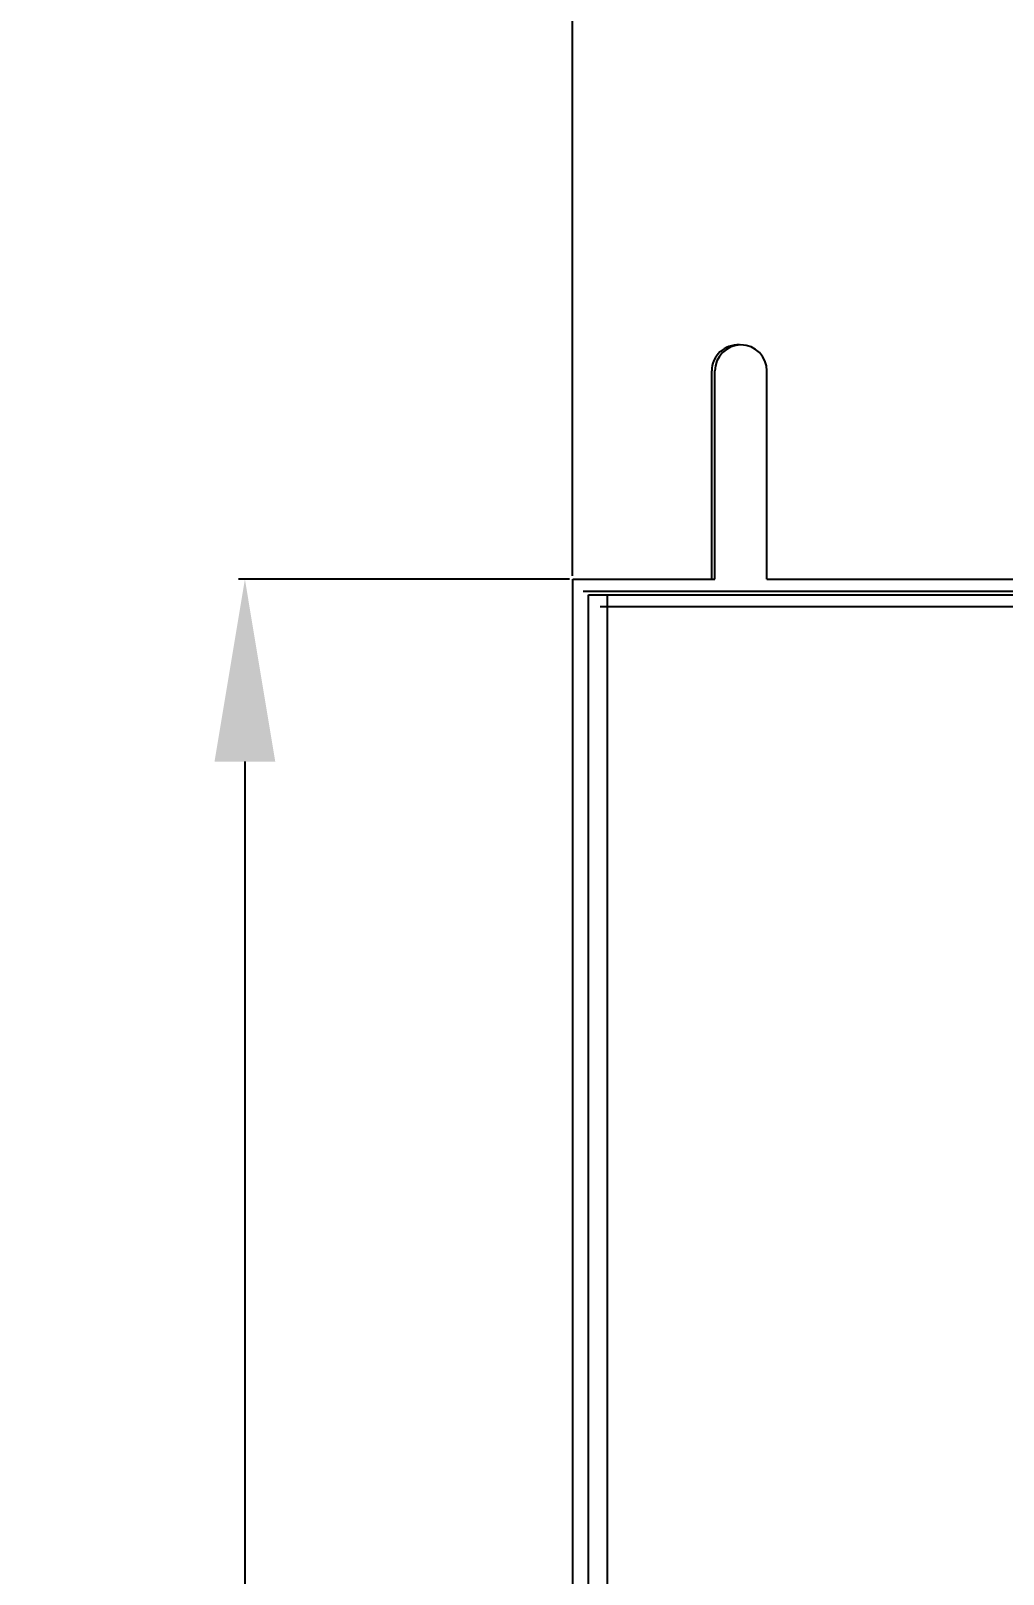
# Model space of a CAD drawing. Extents: x 81437 to 204847, y -54597 to -29444.
# Drawn here: x 82072.1 to 82258.8, y -47480.8 to -47184.4 of the extents above; entities that cross this region are included whole.
import ezdxf

# ---------------------------------------------------------------- set-up
doc = ezdxf.new("R2010")
doc.units = 0
doc.header["$LTSCALE"] = 100
doc.header["$MEASUREMENT"] = 0
doc.styles.get("Standard").update_dxf_attribs({"font": ''})
doc.styles.get('Standard').set_extended_font_data('SimSun')
doc.dimstyles.new('ISO-25', dxfattribs={"dimtxt": 35, "dimasz": 35, "dimexe": 1.25, "dimexo": 0.625, "dimtad": 1, "dimtoh": 1, "dimdec": 0, "dimtxsty": 'Standard', "dimcen": 2.5, "dimadec": 0, "dimazin": 0, "dimtfac": 1, "dimtdec": 0, "dimtmove": 0, "dimatfit": 3, "dimfxl": 1, "dimarcsym": 0})

# ---------------------------------------------------------------- blocks, each defined once
blk = doc.blocks.new('*D139')
at = {"color": 0, "lineweight": -2, "transparency": 16777216}
for p, q in [((82176.07, -47289.12), (82176.07, -47107.54)), ((82211.07, -47108.79), (82939.83, -47108.79)), ((82974.83, -47291.42), (82974.83, -47107.54))]:
    blk.add_line(p, q, dxfattribs=at)
at = {"color": 0, "transparency": 16777216}
for points in [[(82211.07, -47102.96), (82211.07, -47114.63), (82176.07, -47108.79)], [(82939.83, -47114.63), (82939.83, -47102.96), (82974.83, -47108.79)]]:
    blk.add_solid(points, dxfattribs=at)
at = {"layer": 'Defpoints', "color": 0, "transparency": 16777216}
for p in [(82974.83, -47108.79), (82176.07, -47289.75), (82974.83, -47292.05)]:
    blk.add_point(p, dxfattribs=at)
at = {"color": 0, "transparency": 16777216, "insert": (82575.45, -47090.67), "char_height": 35, "attachment_point": 5}
blk.add_mtext('799', dxfattribs=at)
blk = doc.blocks.new('*D141')
at = {"color": 0, "lineweight": -2, "transparency": 16777216}
for p, q in [((82175.51, -47289.75), (82111.94, -47289.75)), ((82113.19, -47324.75), (82113.19, -49257.25)), ((82175.51, -49292.25), (82111.94, -49292.25))]:
    blk.add_line(p, q, dxfattribs=at)
at = {"color": 0, "transparency": 16777216}
for points in [[(82119.02, -47324.75), (82107.36, -47324.75), (82113.19, -47289.75)], [(82107.36, -49257.25), (82119.02, -49257.25), (82113.19, -49292.25)]]:
    blk.add_solid(points, dxfattribs=at)
at = {"layer": 'Defpoints', "color": 0, "transparency": 16777216}
for p in [(82176.13, -47289.75), (82113.19, -49292.25), (82176.13, -49292.25)]:
    blk.add_point(p, dxfattribs=at)
at = {"color": 0, "transparency": 16777216, "insert": (82095.06, -48291), "char_height": 35, "attachment_point": 5, "rotation": 90}
blk.add_mtext('2003', dxfattribs=at)

msp = doc.modelspace()

# ---------------------------------------------------------------- linework, layer by layer
at = {"color": 7, "linetype": 'Continuous'}
for p, q in [((82202.83, -47289.75), (82202.83, -47249.75)), ((82203.43, -47289.75), (82203.43, -47249.75)), ((82213.43, -47289.75), (82213.43, -47249.75)), ((82176.13, -49247.25), (82176.13, -47289.75)), ((82176.13, -47289.75), (82203.43, -47289.75)), ((82213.43, -47289.75), (82937.83, -47289.75)), ((82178.13, -47292.05), (82972.53, -47292.05)), ((82179.13, -49267.75), (82179.13, -47292.75)), ((82179.13, -47292.75), (82971.13, -47292.75)), ((82182.73, -47292.75), (82182.73, -48221.75)), ((82968.83, -47295.05), (82181.43, -47295.05))]:
    msp.add_line(p, q, dxfattribs=at)
for centre, start in [((82207.83, -47249.75), 86.537), ((82208.43, -47249.75), 0)]:
    msp.add_arc(centre, 5, start, 180, dxfattribs=at)

# ---------------------------------------------------------------- dimensions: what is measured, and where the dimension line sits
at = {"color": 3}
dim = msp.add_linear_dim(base=(82974.83, -47108.79), p1=(82176.07, -47289.75), p2=(82974.83, -47292.05), dimstyle='ISO-25', dxfattribs=at)
dim.commit()
dim.dimension.update_dxf_attribs({"geometry": '*D139', "text_midpoint": (82575.45, -47090.67)})
dim = msp.add_linear_dim(base=(82113.18836077, -49292.24873679), p1=(82176.13428196, -47289.74873679), p2=(82176.13428196, -49292.24873679), angle=90, dimstyle='ISO-25', dxfattribs=at)
dim.commit()
dim.dimension.update_dxf_attribs({"geometry": '*D141', "text_midpoint": (82095.06336077, -48290.99873679)})

doc.saveas('drawing.dxf')
